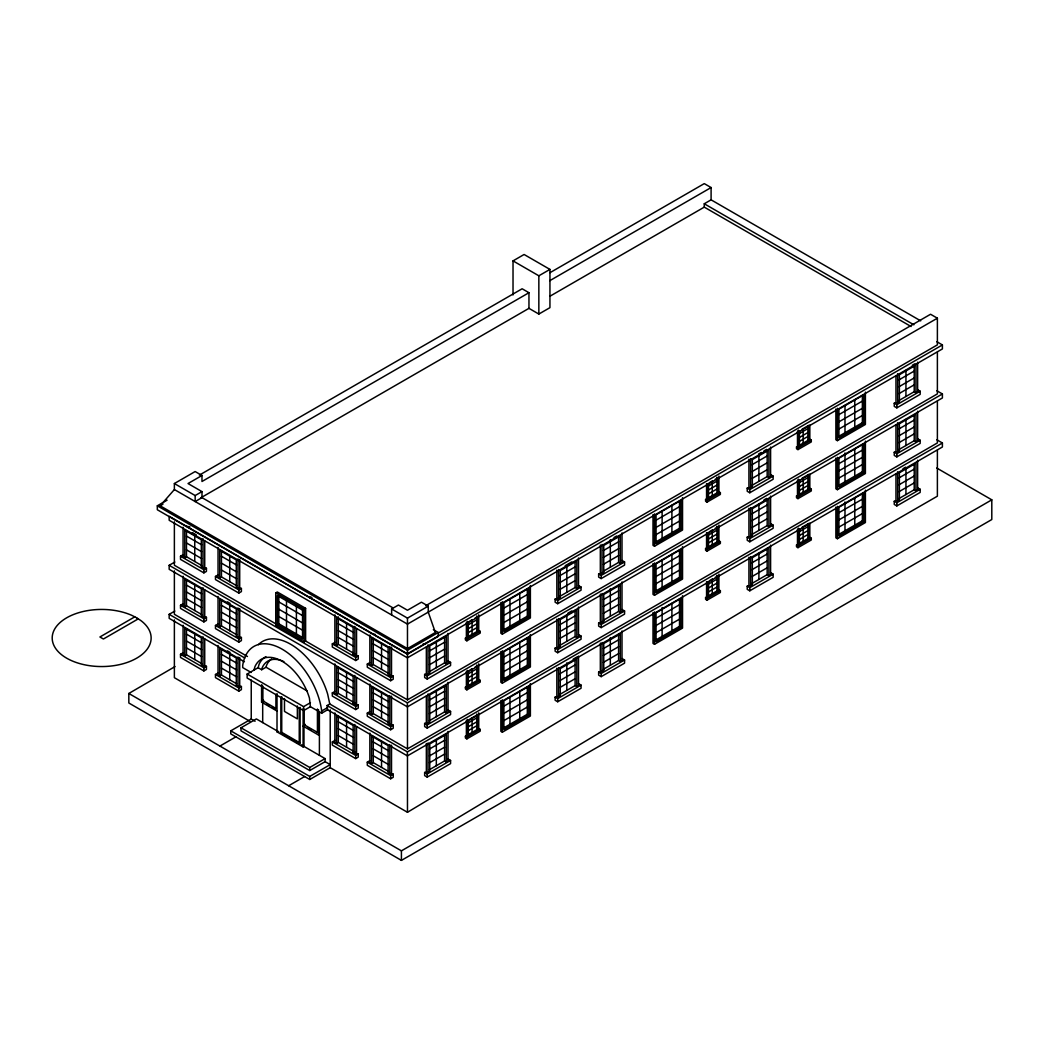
<?xml version="1.0" encoding="UTF-8"?>
<svg xmlns="http://www.w3.org/2000/svg" width="1044" height="1044" viewBox="0 0 1044 1044"><rect width="100%" height="100%" fill="white"/><g stroke="black" fill="none" stroke-linecap="round" stroke-linejoin="round"><path stroke-width="1.5" d="M253.966 670.091L254.945 666.646A41.695 24.077 60 0 1 282.193 661.322A41.695 24.077 60 0 1 309.442 698.11L310.42 706.697L321.683 713.196L327.568 709.789L407.395 755.882L942.406 446.989L942.406 442.982L936.768 439.733M310.42 706.697L303.595 710.625L247.141 678.039L247.141 674.032L258.129 667.69L259.095 664.245A41.695 24.077 60 0 1 265.907 656.637M258.129 667.69L261.666 669.739L262.279 667.586A36.84 21.271 60 0 1 283.903 661.609M261.666 669.739L266.037 667.22L266.651 665.067A36.84 21.271 60 0 1 271.584 658.999M391.617 614.968L391.617 608.965L398.43 605.024L407.473 610.244L421.437 602.192L428.262 606.133L428.262 612.136L435.361 632.494L407.473 648.598L160.163 505.805L174.374 489.545L174.374 483.542L195.15 471.549L201.975 475.49L201.975 481.493L528.956 292.712L528.956 308.345L200.696 497.871M175.04 666.568L128.83 693.477L128.83 703.004L401.418 860.386L991.8 519.534L991.8 499.828L936.716 468.025M255.075 721.247L251.239 719.029L230.763 730.839L230.763 733.893L309.742 779.49L330.217 767.679L407.473 812.284L850.286 546.456L937.381 496.187L937.381 450.121M513.022 294.956L513.022 260.883L524.101 254.488L549.94 269.404L549.94 307.654L538.848 314.061L528.956 308.345M513.022 260.883L538.848 275.799L549.94 269.404M199.378 475.111L522.13 288.77L528.956 292.712M550.044 272.654L704.269 183.613L711.094 187.555L711.094 199.835L920.704 320.86M201.975 475.49L188.024 483.542L201.988 491.62L201.988 497.623L392.818 607.791M433.338 629.676L438.219 632.494L438.219 636.435L407.473 654.183L157.318 509.746L157.318 505.805L167.092 500.167M549.862 280.64L711.094 187.555M160.163 505.805L162.955 504.2M174.374 483.542L195.163 495.548L201.988 491.62M911.073 326.524L704.269 207.13L704.269 203.776L711.094 199.835M549.862 296.274L704.269 207.13M201.988 497.623L195.163 501.564L195.163 495.548M183.065 527.22L183.065 556.726L184.775 557.718L184.775 530.182L201.322 539.735L201.322 567.27L206.438 568.249L206.438 571.407L203.88 572.882L180.508 559.388L180.508 556.23L183.065 554.755M936.768 390.704L942.406 393.953L942.406 397.96L407.395 706.853L169.167 569.306L169.167 565.313L174.805 562.063M184.775 557.718L186.471 556.726L201.649 565.483M180.508 556.23L203.88 569.724L206.438 568.249M134.767 616.86L99.911 636.984L103.408 639.006L138.265 618.87M218.039 547.408L218.039 576.914L219.736 577.906L219.736 550.371L236.283 559.923L236.283 587.459L241.399 588.438L241.399 591.596L238.841 593.07L215.469 579.577L215.469 576.432L218.039 574.944M219.736 577.906L221.445 576.914L236.61 585.671M183.065 576.249L183.065 605.755L184.775 606.747L184.775 579.211L201.322 588.764L201.322 616.299L206.438 617.278L206.438 620.436L203.88 621.911L180.508 608.417L180.508 605.272L183.065 603.784M244.413 661.779L169.167 618.348L169.167 614.342L174.805 611.092M184.775 606.747L186.471 605.755L201.649 614.511M215.469 576.432L238.841 589.912L241.399 588.438M180.508 605.272L203.88 618.753L206.438 617.278M218.039 596.437L218.039 625.943L219.736 626.935L219.736 599.4L236.283 608.952L236.283 636.488L241.399 637.466L241.399 640.624L238.841 642.099L215.469 628.605L215.469 625.46L218.039 623.973M275.76 592.875L277.299 591.987L305.618 608.326L305.618 641.029L304.078 641.916L275.76 625.565L275.76 592.875L304.078 609.213L305.618 608.326M219.736 626.935L221.445 625.943L236.61 634.7M183.065 625.278L183.065 654.784L184.775 655.776L184.775 628.24L201.322 637.793L201.322 665.328L206.438 666.307L206.438 669.465L203.88 670.94L180.508 657.446L180.508 654.301L183.065 652.826M184.775 655.776L186.471 654.784L201.649 663.54M310.916 596.79L309.494 597.612L312.339 598.121M215.469 625.46L238.841 638.954L241.399 637.466M275.76 625.565L278.826 623.79L302.799 637.636M180.508 654.301L203.88 667.795L206.438 666.307M218.039 645.466L218.039 674.985L219.736 675.964L219.736 648.428L236.283 657.981L236.283 685.516L241.399 686.495L241.399 689.653L238.841 691.128L215.469 677.634L215.469 674.489L218.039 673.015M219.736 675.964L221.445 674.985L236.61 683.742M215.469 674.489L238.841 687.983L241.399 686.495M334.876 614.877L334.876 644.383L336.586 645.362L336.586 617.826L353.133 627.379L353.133 654.914L358.249 655.906L358.249 659.051L355.691 660.526L332.318 647.045L332.318 643.887L334.876 642.412M336.586 645.362L338.295 644.383L353.459 653.139M425.665 605.755L930.556 314.257L937.381 318.198L937.381 344.872L438.48 632.912M261.587 684.734L261.587 702.142L262.449 701.646L262.449 685.399M391.617 608.965L407.473 618.126L428.262 606.133M353.133 654.914L354.843 653.936M937.381 318.198L407.473 624.129L174.374 489.545M332.318 643.887L355.691 657.381L358.249 655.906M230.763 730.839L309.742 776.436L330.217 764.626L325.102 761.663L309.742 770.537L240.994 730.839L240.994 727.785L256.354 718.924L278.8 731.883M219.919 746.068L235.879 736.855M369.85 635.065L369.85 664.571L371.56 665.55L371.56 638.014L388.107 647.567L388.107 675.103L393.223 676.094L393.223 679.239L390.665 680.727L367.292 667.233L367.292 664.075L369.85 662.601M371.56 665.55L373.269 664.571L388.433 673.328M247.141 674.032L303.595 706.631L310.42 702.69M334.876 663.906L334.876 693.412L336.586 694.39L336.586 666.855L353.133 676.408L353.133 703.943L358.249 704.935L358.249 708.08L355.691 709.568L332.318 696.074L332.318 692.916L334.876 691.441M157.318 505.805L407.473 650.242L438.219 632.494M336.586 694.39L338.295 693.412L353.459 702.168M942.406 344.925L407.395 653.818L169.167 516.284L169.167 520.277L407.395 657.824L942.406 348.931L942.406 344.925L936.768 341.675M277.012 693.634L277.012 731.857L277.874 731.348M758.61 454.009L761.272 452.47M763.934 450.943L766.596 449.403M912.299 365.283L914.962 363.743M565.209 565.717L571.851 561.881M614.029 537.529L616.691 536.003M709.855 482.432L712.556 480.879M715.244 479.327L717.946 477.76L717.946 493.46L716.967 492.898L708.719 497.662M802.131 429.162L808.865 425.273L808.865 440.973L807.886 440.411L799.639 445.175M469.683 621.154L472.371 619.588M475.072 618.035L477.76 616.482L477.76 632.181L476.795 631.62L468.534 636.383M327.568 709.789L327.124 705.535L329.773 704.008L407.473 748.874L937.381 442.943L937.381 401.131M280.862 697.248L280.862 732.862L281.736 732.366L300.111 742.976L300.111 707.362M468.534 624.612L476.795 619.849M708.719 485.891L716.967 481.127M799.639 433.404L807.886 428.64M321.683 713.196L321.683 711.003L327.568 707.61M429.436 650.986L444.6 642.23M468.534 628.527L476.795 623.764M503.639 608.26L527.337 594.571M559.936 575.649L575.1 566.892M603.432 550.54L618.596 541.784M654.536 521.087L679.5 506.679M708.719 489.819L716.967 485.055M752.006 464.711L767.17 455.954M799.639 437.332L807.886 432.555M838.658 414.781L862.37 401.105M899.054 379.82L914.218 371.064M304.209 709.15L304.209 724.758L305.07 724.262L305.07 725.032M468.534 632.455L476.795 627.692M708.719 493.747L716.967 488.983M799.639 441.247L807.886 436.483M367.292 664.075L390.665 677.569L393.223 676.094M429.436 657.877L444.6 649.12M559.936 582.539L575.1 573.782M603.432 557.418L618.596 548.661M752.006 471.588L767.17 462.831M899.054 386.698L914.218 377.941M503.639 615.464L527.337 601.775M654.536 528.303L679.5 513.883M838.658 421.998L862.37 408.308M718.911 491.776L720.373 492.624L720.373 494.412L707.049 502.112L705.587 501.264L705.587 499.476L708.511 498.915L708.511 483.215M809.831 439.289L811.292 440.124L811.292 441.925L797.968 449.612L796.52 448.776L796.52 446.976L799.43 446.414L799.43 430.715M478.739 630.498L480.188 631.333L480.188 633.134L466.877 640.82L465.415 639.985L465.415 638.184L468.325 637.623L468.325 621.924M353.133 703.943L354.843 702.964M477.76 632.181L478.739 631.62L478.739 614.799M717.946 493.46L718.911 492.898L717.946 492.337M808.865 440.973L809.831 440.411L809.831 425.117M465.415 638.184L466.877 639.019L480.188 631.333M705.587 499.476L707.049 500.311L720.373 492.624M796.52 446.976L797.968 447.824L811.292 440.124M332.318 692.916L355.691 706.41L358.249 704.935M429.436 664.754L444.6 655.997M559.936 589.416L575.1 580.66M603.432 564.308L618.596 555.552M752.006 478.478L767.17 469.722M899.054 393.588L914.218 384.831M503.639 622.668L527.337 608.991M654.536 535.507L679.5 521.087M838.658 429.201L862.37 415.512M304.209 724.758L317.428 732.392L318.289 731.896M280.862 732.862L299.25 743.485L300.111 742.976M303.099 726.115L318.524 735.015L319.399 734.519M448.02 660.917L450.577 662.392L450.577 665.55L427.205 679.044L424.647 677.556L424.647 674.411L429.763 673.419L429.763 645.884L446.31 636.331L446.31 663.867L444.6 662.888L429.436 671.644M578.506 585.58L581.064 587.054L581.064 590.199L557.705 603.693L555.134 602.218L555.134 599.073L560.263 598.082L560.263 570.546L576.81 560.993L576.81 588.529L575.1 587.55L559.936 596.307M622.002 560.458L624.573 561.946L624.573 565.091L601.2 578.585L598.643 577.11L598.643 573.952L603.758 572.973L603.758 545.438L620.306 535.885L620.306 563.421L618.596 562.429L603.432 571.185M770.589 474.628L773.147 476.116L773.147 479.261L749.775 492.755L747.217 491.28L747.217 488.122L752.332 487.143L752.332 459.608L768.88 450.055L768.88 477.591L767.17 476.599L752.006 485.356M917.624 389.738L920.182 391.213L920.182 394.371L896.822 407.865L894.251 406.39L894.251 403.232L899.38 402.253L899.38 374.718L915.927 365.152L915.927 392.701L914.218 391.709L899.054 400.465M503.639 629.884L527.337 616.195L528.864 617.069L528.864 588.242L503.887 602.662L503.887 631.489L528.864 617.069M654.536 542.71L679.5 528.303L681.014 529.178L681.014 500.35L656.05 514.757L656.05 543.598L681.014 529.178M838.658 436.405L862.37 422.729L863.884 423.603L863.884 394.762L838.919 409.183L838.919 438.01L863.884 423.603M446.31 663.867L448.02 662.888L448.02 633.382M576.81 588.529L578.506 587.55L578.506 558.044M620.306 563.421L622.002 562.429L622.002 532.923M768.88 477.591L770.589 476.599L770.589 447.093M915.927 392.701L917.624 391.709L917.624 362.203M277.012 731.857L303.099 746.917L303.974 746.421L303.974 725.423M424.647 674.411L427.205 675.886L450.577 662.392M555.134 599.073L557.705 600.548L581.064 587.054M598.643 573.952L601.2 575.427L624.573 561.946M747.217 488.122L749.775 489.61L773.147 476.116M894.251 403.232L896.822 404.707L920.182 391.213M500.859 602.518L500.859 633.238L502.373 634.113L530.378 617.944L530.378 585.606M653.009 514.627L653.009 545.346L654.536 546.221L682.541 530.052L682.541 497.714M835.879 409.052L835.879 439.772L837.392 440.646L865.398 424.477L865.398 392.139M369.85 684.094L369.85 713.6L371.56 714.579L371.56 687.043L388.107 696.596L388.107 724.131L393.223 725.123L393.223 728.268L390.665 729.756L367.292 716.262L367.292 713.104L369.85 711.63M371.56 714.579L373.269 713.6L388.433 722.357M334.876 712.935L334.876 742.441L336.586 743.419L336.586 715.884L353.133 725.436L353.133 752.985L358.249 753.964L358.249 757.109L355.691 758.596L332.318 745.103L332.318 741.945L334.876 740.47M304.965 640.664L407.473 699.845L937.381 393.901L937.381 352.102M336.586 743.419L338.295 742.441L353.459 751.197M169.167 565.313L407.395 702.847L942.406 393.953M567.871 613.219L571.851 610.91M763.934 499.972L766.596 498.432M469.683 670.183L472.371 668.617M475.072 667.064L477.76 665.511L477.76 681.21L476.795 680.649L468.534 685.412M709.855 531.461L712.556 529.908M715.244 528.355L717.946 526.802L717.946 542.488L716.967 541.927L708.719 546.691M802.131 478.191L808.865 474.302L808.865 490.001L809.831 489.44L809.831 474.146M468.534 673.641L476.795 668.878M708.719 534.919L716.967 530.156M799.639 482.432L807.886 477.669M240.994 727.785L309.742 767.484L325.102 758.61L325.102 761.663M429.436 700.015L444.6 691.259M559.936 624.677L575.1 615.921M603.432 599.569L618.596 590.813M654.536 570.115L679.5 555.708M708.719 538.848L716.967 534.084M752.006 513.739L767.17 504.983M799.639 486.36L807.886 481.597M838.658 463.81L862.37 450.134M899.054 428.849L914.218 420.093M468.534 677.556L476.795 672.793M503.639 657.289L527.337 643.6M468.534 681.484L476.795 676.721M708.719 542.776L716.967 538.012M799.639 490.275L807.886 485.512M367.292 713.104L390.665 726.598L393.223 725.123M288.666 785.754L304.626 776.54M752.006 520.617L767.17 511.86M899.054 435.726L914.218 426.97M429.436 706.905L444.6 698.149M559.936 631.568L575.1 622.811M603.432 606.447L618.596 597.69M503.639 664.493L527.337 650.803M654.536 577.332L679.5 562.912M838.658 471.027L862.37 457.337M478.739 679.527L480.188 680.362L480.188 682.163L466.877 689.849L465.415 689.014L465.415 687.213L468.325 686.652L468.325 670.953M718.911 540.805L720.373 541.653L720.373 543.441L707.049 551.141L705.587 550.292L705.587 548.505L708.511 547.943L708.511 532.244M809.831 488.318L811.292 489.153L811.292 490.954L797.968 498.641L796.52 497.805L796.52 496.004L799.43 495.443L799.43 479.744M799.639 494.203L807.886 489.44L808.865 490.001M353.133 752.985L354.843 751.993M477.76 681.21L478.739 680.649L478.739 663.827M717.946 542.488L718.911 541.927L717.946 541.366M705.587 548.505L707.049 549.34L720.373 541.653M796.52 496.004L797.968 496.853L811.292 489.153M465.415 687.213L466.877 688.061L480.188 680.362M332.318 741.945L355.691 755.438L358.249 753.964M429.436 713.796L444.6 705.026M559.936 638.445L575.1 629.689M603.432 613.337L618.596 604.58M752.006 527.507L767.17 518.751M899.054 442.617L914.218 433.86M503.639 671.697L527.337 658.02M654.536 584.536L679.5 570.128M838.658 478.23L862.37 464.541M448.02 709.946L450.577 711.421L450.577 714.579L427.205 728.073L424.647 726.585L424.647 723.44L429.763 722.461L429.763 694.913L446.31 685.36L446.31 712.895L444.6 711.917L429.436 720.673M578.506 634.608L581.064 636.083L581.064 639.241L557.705 652.722L555.134 651.247L555.134 648.102L560.263 647.11L560.263 619.575L576.81 610.022L576.81 637.558L575.1 636.579L559.936 645.336M622.002 609.487L624.573 610.975L624.573 614.12L601.2 627.614L598.643 626.139L598.643 622.981L603.758 622.002L603.758 594.467L620.306 584.914L620.306 612.45L618.596 611.458L603.432 620.214M770.589 523.67L773.147 525.145L773.147 528.29L749.775 541.784L747.217 540.309L747.217 537.164L752.332 536.172L752.332 508.637L768.88 499.084L768.88 526.62L767.17 525.641L752.006 534.397M917.624 438.767L920.182 440.255L920.182 443.4L896.822 456.894L894.251 455.419L894.251 452.261L899.38 451.282L899.38 423.747L915.927 414.194L915.927 441.729L917.624 440.738L917.624 411.232M899.054 449.494L914.218 440.738L915.927 441.729M503.639 678.913L527.337 665.224L528.864 666.098L528.864 637.271L503.887 651.691L503.887 680.518L528.864 666.098M654.536 591.739L679.5 577.332L681.014 578.206L681.014 549.379L656.05 563.786L656.05 592.627L681.014 578.206M838.658 485.434L862.37 471.757L863.884 472.632L863.884 443.804L838.919 458.212L838.919 487.052L863.884 472.632M446.31 712.895L448.02 711.917L448.02 682.411M576.81 637.558L578.506 636.579L578.506 607.073M620.306 612.45L622.002 611.458L622.002 581.952M768.88 526.62L770.589 525.641L770.589 496.122M424.647 723.44L427.205 724.914L450.577 711.421M555.134 648.102L557.705 649.577L581.064 636.083M598.643 622.981L601.2 624.469L624.573 610.975M747.217 537.164L749.775 538.639L773.147 525.145M894.251 452.261L896.822 453.735L920.182 440.255M653.009 563.656L653.009 594.375L654.536 595.25L682.541 579.081L682.541 546.743M835.879 458.081L835.879 488.801L837.392 489.675L865.398 473.506L865.398 441.168M500.859 651.547L500.859 682.267L502.373 683.141L530.378 666.972L530.378 634.635M369.85 733.123L369.85 762.629L371.56 763.621L371.56 736.072L388.107 745.625L388.107 773.173L393.223 774.152L393.223 777.31L390.665 778.785L367.292 765.291L367.292 762.133L369.85 760.658M371.56 763.621L373.269 762.629L388.433 771.385M327.124 705.535L407.395 751.876L942.406 442.982M573.182 659.169L577.175 656.872M902.995 468.717L905.657 467.177M469.683 719.212L477.76 714.54L477.76 730.239L478.739 729.678L478.739 712.856M709.855 580.49L712.556 578.937M715.244 577.384L717.946 575.831L717.946 591.517L716.967 590.956L708.719 595.732M802.131 527.22L808.865 523.331L808.865 539.03L807.886 538.469L799.639 543.232M468.534 722.67L476.795 717.907M708.719 583.948L716.967 579.185M799.639 531.461L807.886 526.698M429.436 749.057L444.6 740.3M559.936 673.706L575.1 664.95M603.432 648.598L618.596 639.841M752.006 562.768L767.17 554.012M899.054 477.878L914.218 469.121M468.534 726.598L476.795 721.822M503.639 706.318L527.337 692.629M654.536 619.157L679.5 604.737M708.719 587.876L716.967 583.113M799.639 535.389L807.886 530.626M838.658 512.852L862.37 499.162M468.534 730.513L476.795 725.75M708.719 591.804L716.967 587.041M799.639 539.304L807.886 534.541M367.292 762.133L390.665 775.627L393.223 774.152M429.436 755.934L444.6 747.178M559.936 680.597L575.1 671.84M603.432 655.475L618.596 646.719M752.006 569.659L767.17 560.902M899.054 484.755L914.218 475.999M654.536 626.361L679.5 611.941M838.658 520.056L862.37 506.366M503.639 713.522L527.337 699.845M478.739 728.555L480.188 729.391L480.188 731.191L466.877 738.878L465.415 738.043L465.415 736.242L468.325 735.681L468.325 719.982M468.534 734.441L476.795 729.678L477.76 730.239M718.911 589.834L720.373 590.682L720.373 592.483L707.049 600.169L705.587 599.321L705.587 597.533L708.511 596.972L708.511 581.273M809.831 537.347L811.292 538.195L811.292 539.983L797.968 547.682L796.52 546.834L796.52 545.033L799.43 544.472L799.43 528.786M717.946 591.517L718.911 590.956L718.911 574.148M808.865 539.03L809.831 538.469L809.831 523.174M465.415 736.242L466.877 737.09L480.188 729.391M705.587 597.533L707.049 598.369L720.373 590.682M796.52 545.033L797.968 545.881L811.292 538.195M429.436 762.825L444.6 754.068M559.936 687.474L575.1 678.717M603.432 662.366L618.596 653.609M752.006 576.536L767.17 567.779M899.054 491.646L914.218 482.889M503.639 720.738L527.337 707.049M654.536 633.564L679.5 619.157M838.658 527.259L862.37 513.583M770.589 572.699L773.147 574.174L773.147 577.319L749.775 590.813L747.217 589.338L747.217 586.193L752.332 585.201L752.332 557.666L768.88 548.113L768.88 575.649L770.589 574.67L770.589 545.164M752.006 583.426L767.17 574.67L768.88 575.649M917.624 487.796L920.182 489.284L920.182 492.429L896.822 505.922L894.251 504.448L894.251 501.29L899.38 500.311L899.38 472.775L915.927 463.223L915.927 490.758L914.218 489.767L899.054 498.523M448.02 758.975L450.577 760.45L450.577 763.608L427.205 777.101L424.647 775.627L424.647 772.469L429.763 771.49L429.763 743.941L446.31 734.389L446.31 761.937L444.6 760.946L429.436 769.702M578.506 683.637L581.064 685.112L581.064 688.27L557.705 701.764L555.134 700.276L555.134 697.131L560.263 696.139L560.263 668.604L576.81 659.051L576.81 686.587L578.506 685.608L578.506 656.102M559.936 694.364L575.1 685.608L576.81 686.587M622.002 658.529L624.573 660.004L624.573 663.149L601.2 676.642L598.643 675.168L598.643 672.01L603.758 671.031L603.758 643.495L620.306 633.943L620.306 661.478L618.596 660.487L603.432 669.256M503.639 727.942L527.337 714.253L528.864 715.127L528.864 686.299L503.887 700.72L503.887 729.547L528.864 715.127M654.536 640.781L679.5 626.361L681.014 627.235L681.014 598.408L656.05 612.815L656.05 641.655L681.014 627.235M838.658 534.476L862.37 520.786L863.884 521.661L863.884 492.833L838.919 507.24L838.919 536.081L863.884 521.661M446.31 761.937L448.02 760.946L448.02 731.439M620.306 661.478L622.002 660.487L622.002 630.981M915.927 490.758L917.624 489.767L917.624 460.26M424.647 772.469L427.205 773.943L450.577 760.45M555.134 697.131L557.705 698.606L581.064 685.112M598.643 672.01L601.2 673.497L624.573 660.004M747.217 586.193L749.775 587.668L773.147 574.174M894.251 501.29L896.822 502.777L920.182 489.284M500.859 700.576L500.859 731.296L502.373 732.183L530.378 716.014L530.378 683.676M653.009 612.684L653.009 643.404L654.536 644.279L682.541 628.11L682.541 595.772M835.879 507.11L835.879 537.83L837.392 538.704L865.398 522.535L865.398 490.197M991.8 499.828L880.666 563.995L437.854 829.823L401.418 850.847L128.83 693.477M423.081 644.044L425.926 643.535M185.675 526.124L189.943 526.907M372.421 633.943L375.266 634.465M704.269 203.776L913.878 324.801M808.865 439.85L809.831 440.411M808.865 488.879L809.831 489.44M808.865 537.908L809.831 538.469M707.545 498.34L708.511 498.915M707.545 547.382L708.511 547.943M717.946 590.395L718.911 590.956M707.545 596.411L708.511 596.972M477.76 631.059L478.739 631.62M477.76 680.088L478.739 680.649M192.383 532.597L196.363 534.906M186.471 536.081L201.649 544.837M221.445 556.269L236.61 565.026M338.295 623.725L353.459 632.481M373.269 643.913L388.433 652.67M186.471 542.958L201.649 551.715M221.445 563.147L236.61 571.903M338.295 630.615L353.459 639.372M373.269 650.803L388.433 659.56M278.826 601.931L302.799 615.764M186.471 549.849L201.649 558.605M221.445 570.037L236.61 578.794M338.295 637.492L353.459 646.249M373.269 657.681L388.433 666.437M278.826 609.213L302.799 623.059M477.76 729.117L478.739 729.678M278.826 616.508L302.799 630.341M275.472 623.633L174.374 565.261L174.374 521.843M227.344 601.814L230.006 603.354M186.471 585.11L201.649 593.866M221.445 605.298L236.61 614.055M338.295 672.754L353.459 681.51M373.269 692.942L388.433 701.699M186.471 591.987L201.649 600.744M221.445 612.176L236.61 620.932M338.295 679.644L353.459 688.401M373.269 699.832L388.433 708.589M186.471 598.878L201.649 607.634M221.445 619.066L236.61 627.822M338.295 686.521L353.459 695.278M373.269 706.71L388.433 715.466M247.467 656.493L174.374 614.29L174.374 570.872M266.037 667.22L306.949 690.828M169.167 614.342L244.831 658.02M227.344 650.843L230.006 652.383M186.471 634.139L201.649 642.895M221.445 654.327L236.61 663.084M338.295 721.782L353.459 730.539M373.269 741.971L388.433 750.74M251.147 672.466L242.704 667.599L242.704 665.406A56.533 32.638 60 0 1 282.193 649.211A56.533 32.638 60 0 1 321.683 711.003M186.471 641.016L201.649 649.773M221.445 661.204L236.61 669.961M338.295 728.673L353.459 737.429M373.269 748.861L388.433 757.618M186.471 647.906L201.649 656.663M221.445 668.095L236.61 676.851M338.295 735.55L353.459 744.32M373.269 755.752L388.433 764.508M266.664 704.074L269.469 705.692M272.262 707.31L275.068 708.928M308.176 728.046L310.981 729.665M261.587 702.142L277.012 711.055M281.606 733.501L293.116 740.157M295.635 741.605L298.649 743.341M301.22 744.829L325.102 758.61M249.842 721.274L174.374 677.7L174.374 619.901M329.773 704.008L327.672 694.156A56.533 32.638 60 0 0 295.426 647.319A56.533 32.638 60 0 0 258.364 644.67M914.218 365.557L914.218 391.709M914.218 414.585L914.218 440.738M914.218 463.614L914.218 489.767M905.944 370.333L905.944 396.485M905.944 419.362L905.944 445.514M905.944 468.391L905.944 494.543M897.67 373.726L897.67 403.232M897.67 422.755L897.67 452.261M897.67 471.784L897.67 501.29M896.822 404.707L896.822 407.865M896.822 453.735L896.822 456.894M896.822 502.777L896.822 505.922M895.961 375.853L895.961 402.253M895.961 424.882L895.961 451.282M895.961 473.911L895.961 500.311M862.37 395.337L862.37 422.729M862.37 444.366L862.37 471.757M862.37 493.394L862.37 520.786M854.775 399.721L854.775 427.1M854.775 448.75L854.775 476.142M854.775 497.779L854.775 525.171M844.987 405.372L844.987 432.751M844.987 452.952L844.987 481.793M844.987 501.981L844.987 530.822M837.392 408.308L837.392 440.646M837.392 457.337L837.392 489.675M837.392 506.366L837.392 538.704M807.886 426.017L807.886 440.411M807.886 475.046L807.886 489.44M807.886 524.088L807.886 538.469M803.175 428.745L803.175 443.126M803.175 477.774L803.175 492.168M803.175 526.802L803.175 541.197M798.464 430.154L798.464 446.976M798.464 479.183L798.464 496.004M798.464 528.225L798.464 545.033M797.968 447.824L797.968 449.612M797.968 496.853L797.968 498.641M797.968 545.881L797.968 547.682M797.486 431.12L797.486 446.414M797.486 480.162L797.486 495.443M797.486 529.191L797.486 544.472M767.17 450.447L767.17 476.599M767.17 499.476L767.17 525.641M767.17 548.505L767.17 574.67M758.897 455.223L758.897 481.375M758.897 504.252L758.897 530.417M758.897 553.281L758.897 579.446M750.623 458.616L750.623 488.122M750.623 507.645L750.623 537.164M750.623 556.687L750.623 586.193M749.775 489.61L749.775 492.755M749.775 538.639L749.775 541.784M749.775 587.668L749.775 590.813M748.926 459.19L748.926 487.143M748.926 508.219L748.926 536.172M748.926 557.248L748.926 585.201M718.911 476.077L718.911 493.577M718.911 525.119L718.911 542.606M716.967 477.199L716.967 492.898M716.967 526.241L716.967 541.927M716.967 575.27L716.967 590.956M712.256 481.232L712.256 495.626M712.256 530.261L712.256 544.655M712.256 579.303L712.256 593.684M707.545 484.181L707.545 499.476M707.545 533.21L707.545 548.505M707.545 582.239L707.545 597.533M707.049 500.311L707.049 502.112M707.049 549.34L707.049 551.141M707.049 598.369L707.049 600.169M706.566 483.62L706.566 498.915M706.566 532.649L706.566 547.943M706.566 581.678L706.566 596.972M679.5 500.911L679.5 528.303M679.5 549.94L679.5 577.332M679.5 598.969L679.5 626.361M671.905 505.296L671.905 532.688M671.905 554.325L671.905 581.717M671.905 603.354L671.905 630.746M662.118 510.947L662.118 538.339M662.118 559.976L662.118 587.367M662.118 607.556L662.118 636.396M654.536 513.883L654.536 546.221M654.536 562.912L654.536 595.25M654.536 611.941L654.536 644.279M618.596 536.277L618.596 562.429M618.596 585.306L618.596 611.458M618.596 634.334L618.596 660.487M610.322 539.67L610.322 567.205M610.322 588.699L610.322 616.234M610.322 637.727L610.322 665.263M602.049 544.446L602.049 573.952M602.049 593.475L602.049 622.981M602.049 642.504L602.049 672.01M601.2 575.427L601.2 578.585M601.2 624.469L601.2 627.614M601.2 673.497L601.2 676.642M600.339 545.02L600.339 572.973M600.339 594.049L600.339 622.002M600.339 643.078L600.339 671.031M575.1 561.385L575.1 587.55M575.1 610.414L575.1 636.579M575.1 659.443L575.1 685.608M566.827 566.161L566.827 592.326M566.827 615.19L566.827 641.355M566.827 662.849L566.827 690.384M558.553 569.567L558.553 599.073M558.553 618.596L558.553 648.102M558.553 667.625L558.553 697.131M557.705 600.548L557.705 603.693M557.705 649.577L557.705 652.722M557.705 698.606L557.705 701.764M556.843 570.128L556.843 598.082M556.843 619.157L556.843 647.11M556.843 668.186L556.843 696.139M538.848 275.799L538.848 314.061M527.337 588.803L527.337 616.195M527.337 637.832L527.337 665.224M527.337 686.861L527.337 714.253M519.755 593.188L519.755 620.58M519.755 642.217L519.755 669.609M519.755 691.245L519.755 718.637M509.968 598.838L509.968 626.23M509.968 647.867L509.968 675.259M509.968 696.896L509.968 724.288M502.373 601.775L502.373 634.113M502.373 650.803L502.373 683.141M502.373 699.845L502.373 732.183M476.795 615.921L476.795 631.62M476.795 664.95L476.795 680.649M476.795 713.979L476.795 729.678M472.071 619.953L472.071 634.334M472.071 668.982L472.071 683.363M472.071 718.011L472.071 732.405M467.36 621.363L467.36 638.184M467.36 670.392L467.36 687.213M467.36 719.42L467.36 736.242M466.877 639.019L466.877 640.82M466.877 688.061L466.877 689.849M466.877 737.09L466.877 738.878M466.381 622.328L466.381 637.623M466.381 671.357L466.381 686.652M466.381 720.399L466.381 735.681M444.6 636.723L444.6 662.888M444.6 685.751L444.6 711.917M444.6 734.793L444.6 760.946M436.327 641.499L436.327 667.664M436.327 690.528L436.327 716.693M436.327 739.57L436.327 765.722M428.053 644.905L428.053 674.411M428.053 693.934L428.053 723.44M428.053 742.963L428.053 772.469M427.205 675.886L427.205 679.044M427.205 724.914L427.205 728.073M427.205 773.943L427.205 777.101M426.357 647.019L426.357 673.419M426.357 696.048L426.357 722.461M426.357 743.537L426.357 771.49M407.473 618.126L407.473 648.598M407.473 650.242L407.473 699.845M407.395 702.847L407.395 706.853M407.473 707.062L407.473 748.874M407.395 751.876L407.395 755.882M407.473 756.091L407.473 812.284M401.418 850.847L401.418 860.386M391.513 647.149L391.513 675.103M391.513 696.178L391.513 724.131M391.513 745.22L391.513 773.173M390.665 677.569L390.665 680.727M390.665 726.598L390.665 729.756M390.665 775.627L390.665 778.785M389.803 646.588L389.803 676.094M389.803 695.617L389.803 725.123M389.803 744.646L389.803 774.152M381.543 643.182L381.543 669.348M381.543 692.211L381.543 718.376M381.543 741.24L381.543 767.405M373.269 638.406L373.269 664.571M373.269 687.435L373.269 713.6M373.269 736.464L373.269 762.629M356.552 628.514L356.552 654.914M356.552 677.543L356.552 703.943M356.552 726.572L356.552 752.985M355.691 657.381L355.691 660.526M355.691 706.41L355.691 709.568M355.691 755.438L355.691 758.596M354.843 626.4L354.843 655.906M354.843 675.429L354.843 704.935M354.843 724.458L354.843 753.964M346.569 622.994L346.569 649.159M346.569 672.023L346.569 698.188M346.569 721.052L346.569 747.217M338.295 616.847L338.295 644.383M338.295 667.246L338.295 693.412M338.295 716.275L338.295 742.441M330.217 709.881L330.217 767.679M319.399 711.708L319.399 755.321M318.524 709.698L318.524 735.015M317.428 708.993L317.428 732.392M309.742 767.484L309.742 770.537M309.742 776.436L309.742 779.49M304.078 609.213L304.078 641.916M303.595 706.631L303.595 710.625M303.099 708.706L303.099 746.917M299.25 707.858L299.25 743.485M297.357 705.992L297.357 718.872L284.49 711.434L284.49 698.566M296.405 606.251L296.405 633.943M286.5 599.073L286.5 628.227M281.736 696.753L281.736 732.366M278.826 596.098L278.826 623.79M275.916 694.377L275.916 708.419L262.683 700.785L263.558 700.289L263.558 701.072M262.683 686.743L262.697 722.592M251.239 680.049L251.239 719.029M239.702 559.506L239.702 587.459M239.702 608.535L239.702 636.488M239.702 657.563L239.702 685.516M238.841 589.912L238.841 593.07M238.841 638.954L238.841 642.099M238.841 687.983L238.841 691.128M237.993 558.932L237.993 588.438M237.993 607.96L237.993 637.466M237.993 656.989L237.993 686.495M229.719 555.538L229.719 581.691M229.719 604.567L229.719 630.72M229.719 653.596L229.719 679.761M221.445 550.762L221.445 576.914M221.445 599.791L221.445 625.943M221.445 648.82L221.445 674.985M204.728 540.87L204.728 567.27M204.728 589.899L204.728 616.299M204.728 638.928L204.728 665.328M203.88 569.724L203.88 572.882M203.88 618.753L203.88 621.911M203.88 667.795L203.88 670.94M203.019 538.743L203.019 568.249M203.019 587.772L203.019 617.278M203.019 636.801L203.019 666.307M194.745 535.35L194.745 561.502M194.745 584.379L194.745 610.531M194.745 633.408L194.745 659.56M186.471 530.574L186.471 556.726M186.471 579.603L186.471 605.755M186.471 628.632L186.471 654.784M136.633 617.8L131.766 615.334A49.459 28.553 0 0 0 53.374 631.816A49.459 28.553 0 0 0 112.36 665.876A49.459 28.553 0 0 0 140.901 620.606L136.633 617.8M302.538 610.101L277.299 595.524L277.299 624.677L302.538 639.254L302.538 610.101"/></g></svg>
